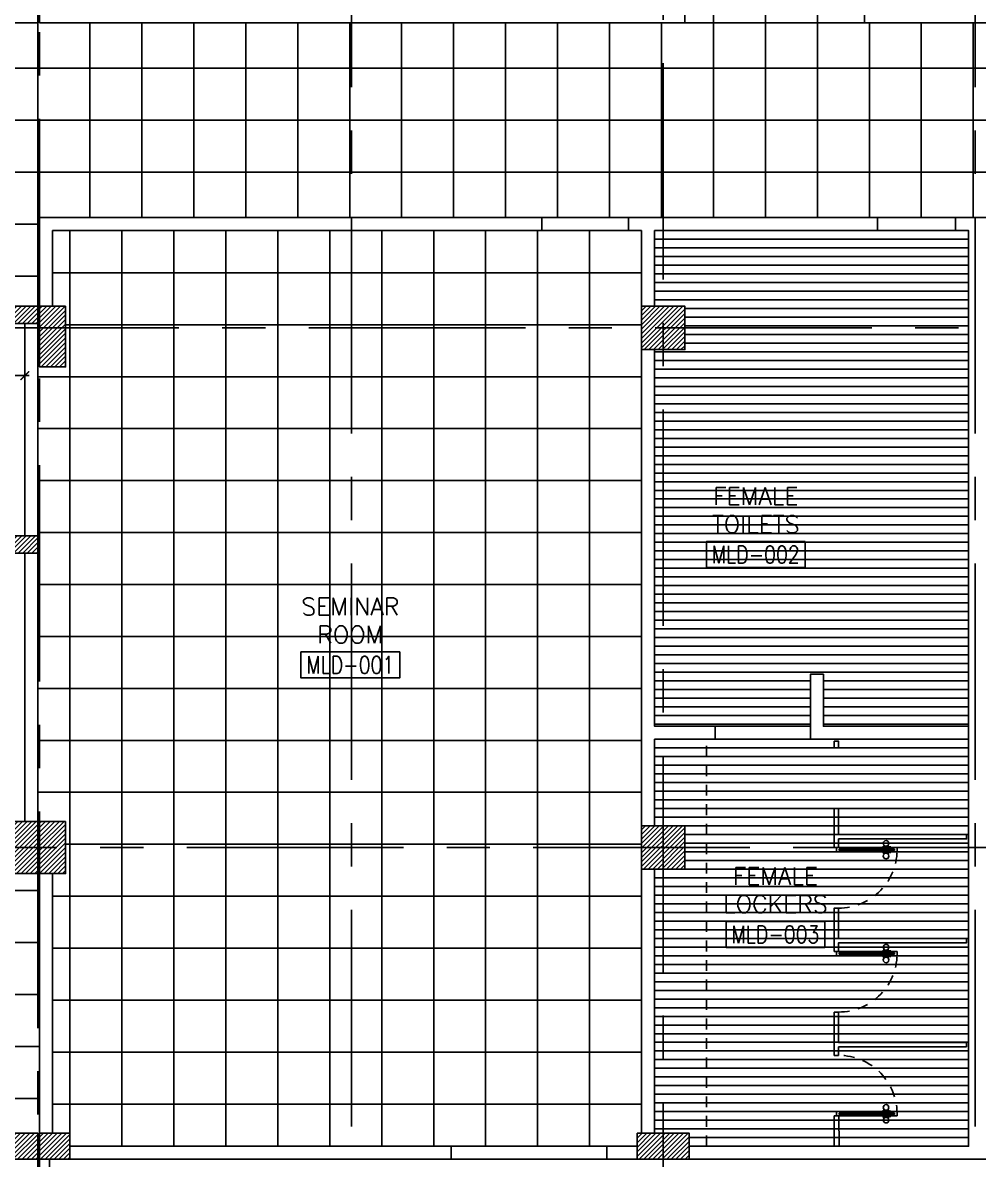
# Model space of a CAD drawing. Extents: x 417820 to 418166, y 43448 to 43632.
# Drawn here: x 417873.3 to 417884.33, y 43494.49 to 43507.62 of the extents above; entities that cross this region are included whole.
import ezdxf
from ezdxf.enums import TextEntityAlignment as Align

# ---------------------------------------------------------------- set-up
doc = ezdxf.new("R2010")
doc.units = 0
doc.header["$MEASUREMENT"] = 0
doc.header["$PDMODE"] = 3
doc.header["$PDSIZE"] = 0.1
for name, pattern in [('CENTERX2', [4, 2.5, -0.5, 0.5, -0.5]), ('HIDDEN', [0.375, 0.25, -0.125]), ('HIDDEN2', [0.1875, 0.125, -0.0625])]:
    doc.linetypes.add(name, pattern=pattern)
doc.layers.get('0').update_dxf_attribs({"linetype": 'CONTINUOUS'})
doc.layers.get('DEFPOINTS').update_dxf_attribs({"linetype": 'CONTINUOUS'})
for name, color, linetype in [('AXES', 11, 'CENTERX2'), ('CEILING', 4, 'CONTINUOUS'), ('COL', 2, 'CONTINUOUS'), ('DIM', 4, 'CONTINUOUS'), ('DOOR', 11, 'CONTINUOUS'), ('EJ', 8, 'CONTINUOUS'), ('FHC', 2, 'CONTINUOUS'), ('FIX', 3, 'CONTINUOUS'), ('HAT', 8, 'CONTINUOUS'), ('PART', 9, 'CONTINUOUS'), ('RM-BOX', 11, 'CONTINUOUS'), ('RM-NAME', 11, 'CONTINUOUS'), ('RM-NO', 11, 'CONTINUOUS'), ('WALL', 2, 'CONTINUOUS')]:
    doc.layers.add(name, color=color, linetype=linetype)
doc.styles.add('ROMANS', font='ROMANS.shx', dxfattribs={"width": 0.6})
doc.dimstyles.new('STANDARD in', dxfattribs={"dimtxt": 0.2, "dimasz": 0.1, "dimexe": 0.07, "dimexo": 0.05, "dimgap": 0.1, "dimtad": 1, "dimdec": 0, "dimlfac": 1000, "dimzin": 0, "dimdsep": 46, "dimtxsty": 'ROMANS', "dimblk": 'ARCHTICK', "dimcen": 0.05, "dimdle": 0.05, "dimclrd": 4, "dimclre": 4, "dimclrt": 2, "dimadec": 0, "dimazin": 0, "dimtfac": 1, "dimtdec": 0, "dimtmove": 2, "dimatfit": 3, "dimldrblk": 'ARCHTICK', "dimfxl": 0, "dimtolj": 1, "dimtzin": 0, "dimarcsym": 0})

# ---------------------------------------------------------------- blocks, each defined once
blk = doc.blocks.new('*X57')
at = {"color": 0}
for p, q in [((61359, 45555), (61555, 45751)), ((61359, 45608), (61502, 45751)), ((61359, 45661), (61449, 45751)), ((61359, 45714), (61396, 45751)), ((61408, 45551), (61608, 45751)), ((61461, 45551), (61661, 45751)), ((61514, 45551), (61714, 45751)), ((61567, 45551), (61767, 45751)), ((61620, 45551), (61820, 45751)), ((61673, 45551), (61873, 45751)), ((61726, 45551), (61926, 45751)), ((61779, 45551), (61979, 45751)), ((61832, 45551), (62032, 45751)), ((61885, 45551), (62085, 45751)), ((61938, 45551), (62138, 45751)), ((61991, 45551), (62191, 45751)), ((62044, 45551), (62244, 45751)), ((62097, 45551), (62297, 45751)), ((62150, 45551), (62350, 45751)), ((62203, 45551), (62403, 45751)), ((62256, 45551), (62456, 45751)), ((62309, 45551), (62509, 45751)), ((62362, 45551), (62562, 45751)), ((62415, 45551), (62615, 45751)), ((62469, 45551), (62669, 45751)), ((62522, 45551), (62722, 45751)), ((62575, 45551), (62775, 45751)), ((62628, 45551), (62828, 45751)), ((62681, 45551), (62881, 45751)), ((62734, 45551), (62934, 45751)), ((62787, 45551), (62987, 45751)), ((62840, 45551), (63040, 45751)), ((62893, 45551), (63093, 45751)), ((62946, 45551), (63146, 45751)), ((62999, 45551), (63199, 45751)), ((63052, 45551), (63252, 45751)), ((63105, 45551), (63305, 45751)), ((63158, 45551), (63358, 45751)), ((63211, 45551), (63411, 45751)), ((63264, 45551), (63464, 45751)), ((63317, 45551), (63517, 45751)), ((63370, 45551), (63570, 45751)), ((63423, 45551), (63623, 45751)), ((63476, 45551), (63676, 45751)), ((63529, 45551), (63729, 45751)), ((63582, 45551), (63782, 45751)), ((63635, 45551), (63835, 45751)), ((63688, 45551), (63888, 45751)), ((63741, 45551), (63941, 45751)), ((63794, 45551), (63994, 45751)), ((63847, 45551), (64047, 45751)), ((63900, 45551), (64100, 45751)), ((63953, 45551), (64153, 45751)), ((64006, 45551), (64206, 45751)), ((64060, 45551), (64260, 45751)), ((64113, 45551), (64313, 45751)), ((64166, 45551), (64366, 45751)), ((64219, 45551), (64419, 45751)), ((64272, 45551), (64472, 45751)), ((64325, 45551), (64525, 45751)), ((64378, 45551), (64578, 45751)), ((64431, 45551), (64631, 45751)), ((64484, 45551), (64684, 45751)), ((64537, 45551), (64737, 45751)), ((64590, 45551), (64790, 45751)), ((64643, 45551), (64843, 45751)), ((64696, 45551), (64896, 45751)), ((64749, 45551), (64949, 45751)), ((64802, 45551), (65002, 45751)), ((64855, 45551), (65055, 45751)), ((64908, 45551), (65108, 45751)), ((64961, 45551), (65161, 45751)), ((65014, 45551), (65214, 45751)), ((65067, 45551), (65267, 45751)), ((65120, 45551), (65320, 45751)), ((65173, 45551), (65373, 45751)), ((65226, 45551), (65426, 45751)), ((65279, 45551), (65479, 45751)), ((65332, 45551), (65532, 45751)), ((65385, 45551), (65585, 45751)), ((65438, 45551), (65638, 45751)), ((65491, 45551), (65691, 45751)), ((65544, 45551), (65744, 45751)), ((65597, 45551), (65797, 45751)), ((65651, 45551), (65851, 45751)), ((65704, 45551), (65904, 45751)), ((65757, 45551), (65957, 45751)), ((65810, 45551), (66010, 45751)), ((65863, 45551), (66063, 45751)), ((65916, 45551), (66116, 45751)), ((65969, 45551), (66169, 45751)), ((66022, 45551), (66222, 45751)), ((66075, 45551), (66275, 45751)), ((66128, 45551), (66328, 45751)), ((66181, 45551), (66381, 45751)), ((66234, 45551), (66409, 45726)), ((66287, 45551), (66409, 45673)), ((66340, 45551), (66409, 45620)), ((66393, 45551), (66409, 45567))]:
    blk.add_line(p, q, dxfattribs=at)
blk = doc.blocks.new('*X56')
at = {"color": 0}
for p, q in [((61359, 48207), (61553, 48401)), ((61359, 48260), (61500, 48401)), ((61359, 48313), (61447, 48401)), ((61359, 48366), (61394, 48401)), ((61406, 48201), (61606, 48401)), ((61459, 48201), (61659, 48401)), ((61512, 48201), (61712, 48401)), ((61565, 48201), (61765, 48401)), ((61618, 48201), (61818, 48401)), ((61671, 48201), (61871, 48401)), ((61724, 48201), (61924, 48401)), ((61777, 48201), (61977, 48401)), ((61830, 48201), (62030, 48401)), ((61884, 48201), (62084, 48401)), ((61937, 48201), (62137, 48401)), ((61990, 48201), (62190, 48401)), ((62043, 48201), (62243, 48401)), ((62096, 48201), (62296, 48401)), ((62149, 48201), (62349, 48401)), ((62202, 48201), (62402, 48401)), ((62255, 48201), (62455, 48401)), ((62308, 48201), (62508, 48401)), ((62361, 48201), (62561, 48401)), ((62414, 48201), (62614, 48401)), ((62467, 48201), (62667, 48401)), ((62520, 48201), (62720, 48401)), ((62573, 48201), (62773, 48401)), ((62626, 48201), (62826, 48401)), ((62679, 48201), (62879, 48401)), ((62732, 48201), (62932, 48401)), ((62785, 48201), (62985, 48401)), ((62838, 48201), (63038, 48401)), ((62891, 48201), (63091, 48401)), ((62944, 48201), (63144, 48401)), ((62997, 48201), (63197, 48401)), ((63050, 48201), (63250, 48401)), ((63103, 48201), (63303, 48401)), ((63156, 48201), (63356, 48401)), ((63209, 48201), (63409, 48401)), ((63262, 48201), (63462, 48401)), ((63315, 48201), (63515, 48401)), ((63368, 48201), (63568, 48401)), ((63421, 48201), (63621, 48401)), ((63475, 48201), (63675, 48401)), ((63528, 48201), (63728, 48401)), ((63581, 48201), (63781, 48401)), ((63634, 48201), (63834, 48401)), ((63687, 48201), (63887, 48401)), ((63740, 48201), (63940, 48401)), ((63793, 48201), (63993, 48401)), ((63846, 48201), (64046, 48401)), ((63899, 48201), (64099, 48401)), ((63952, 48201), (64152, 48401)), ((64005, 48201), (64205, 48401)), ((64058, 48201), (64258, 48401)), ((64111, 48201), (64311, 48401)), ((64164, 48201), (64364, 48401)), ((64217, 48201), (64417, 48401)), ((64270, 48201), (64470, 48401)), ((64323, 48201), (64523, 48401)), ((64376, 48201), (64576, 48401)), ((64429, 48201), (64629, 48401)), ((64482, 48201), (64682, 48401)), ((64535, 48201), (64735, 48401)), ((64588, 48201), (64788, 48401)), ((64641, 48201), (64841, 48401)), ((64694, 48201), (64894, 48401)), ((64747, 48201), (64947, 48401)), ((64800, 48201), (65000, 48401)), ((64853, 48201), (65053, 48401)), ((64906, 48201), (65106, 48401)), ((64959, 48201), (65159, 48401)), ((65012, 48201), (65212, 48401)), ((65065, 48201), (65265, 48401)), ((65119, 48201), (65319, 48401)), ((65172, 48201), (65372, 48401)), ((65225, 48201), (65425, 48401)), ((65278, 48201), (65478, 48401)), ((65331, 48201), (65531, 48401)), ((65384, 48201), (65584, 48401)), ((65437, 48201), (65637, 48401)), ((65490, 48201), (65690, 48401)), ((65543, 48201), (65743, 48401)), ((65596, 48201), (65796, 48401)), ((65649, 48201), (65849, 48401)), ((65702, 48201), (65902, 48401)), ((65755, 48201), (65955, 48401)), ((65808, 48201), (66008, 48401)), ((65861, 48201), (66061, 48401)), ((65914, 48201), (66114, 48401)), ((65967, 48201), (66167, 48401)), ((66020, 48201), (66220, 48401)), ((66073, 48201), (66273, 48401)), ((66126, 48201), (66326, 48401)), ((66179, 48201), (66379, 48401)), ((66232, 48201), (66409, 48378)), ((66285, 48201), (66409, 48325)), ((66338, 48201), (66409, 48272)), ((66391, 48201), (66409, 48219))]:
    blk.add_line(p, q, dxfattribs=at)
blk = doc.blocks.new('RM1')
at = {"layer": 'RM-BOX'}
blk.add_lwpolyline([(570, -200), (-570, -200), (-570, -500), (570, -500)], close=True, dxfattribs=at)
at = {"layer": 'RM-NAME', "style": 'ROMANS'}
for tag, p in [('ROOMNAME1', (0, 324)), ('ROOMNAME2', (0, 0))]:
    blk.add_attdef(tag, text='', height=200, dxfattribs=at).set_placement(p, align=Align.MIDDLE)
at = {"layer": 'RM-NO', "style": 'ROMANS', "width": 0.8}
blk.add_attdef('ROOMNO', text='', height=200, dxfattribs=at).set_placement((0, -350), align=Align.MIDDLE)
blk = doc.blocks.new('*X55')
at = {"color": 0}
for p, q in [((73379, 41931), (73850, 42401)), ((73379, 41984), (73797, 42401)), ((73379, 42037), (73744, 42401)), ((73379, 42090), (73690, 42401)), ((73379, 42143), (73637, 42401)), ((73379, 42196), (73584, 42401)), ((73379, 42249), (73531, 42401)), ((73379, 42302), (73478, 42401)), ((73379, 42355), (73425, 42401)), ((73403, 41901), (73879, 42378)), ((73456, 41901), (73879, 42325)), ((73509, 41901), (73879, 42272)), ((73562, 41901), (73879, 42219)), ((73615, 41901), (73879, 42165)), ((73668, 41901), (73879, 42112)), ((73721, 41901), (73879, 42059)), ((73774, 41901), (73879, 42006)), ((73827, 41901), (73879, 41953))]:
    blk.add_line(p, q, dxfattribs=at)
blk = doc.blocks.new('*X53')
at = {"color": 0}
for p, q in [((73379, 47923), (73857, 48401)), ((73379, 47976), (73804, 48401)), ((73379, 48029), (73751, 48401)), ((73379, 48082), (73698, 48401)), ((73379, 48136), (73645, 48401)), ((73379, 48189), (73592, 48401)), ((73379, 48242), (73539, 48401)), ((73379, 48295), (73486, 48401)), ((73379, 48348), (73433, 48401)), ((73410, 47901), (73879, 48370)), ((73463, 47901), (73879, 48317)), ((73516, 47901), (73879, 48264)), ((73569, 47901), (73879, 48211)), ((73622, 47901), (73879, 48158)), ((73675, 47901), (73879, 48105)), ((73728, 47901), (73879, 48052)), ((73781, 47901), (73879, 47999)), ((73834, 47901), (73879, 47946))]:
    blk.add_line(p, q, dxfattribs=at)
blk = doc.blocks.new('C5')
at = {"layer": 'HAT'}
h = blk.add_hatch(dxfattribs=at)
h.set_pattern_fill('ANSI31', color=256, scale=300, style=0)
h.set_pattern_definition([(45, (-38851, -358245.23), (26.5165043, -26.5165043), [])])
h.paths.add_polyline_path([(-320, 300), (-20, 300), (-20, 0), (-320, 0)])
h.paths.add_polyline_path([(-320, 600), (-20, 600), (-20, 300), (-320, 300)])
h = blk.add_hatch(dxfattribs=at)
h.set_pattern_fill('ANSI31', color=256, scale=300, style=0)
h.set_pattern_definition([(45, (-38531, -358245.23), (26.5165043, -26.5165043), [])])
h.paths.add_polyline_path([(0, 300), (300, 300), (300, 0), (0, 0)])
h.paths.add_polyline_path([(0, 600), (300, 600), (300, 300), (0, 300)])
at = {"layer": 'COL'}
for points in [[(-20, 600), (-20, 0), (-320, 0), (-320, 600)], [(300, 600), (300, 0), (0, 0), (0, 600)]]:
    blk.add_lwpolyline(points, close=True, dxfattribs=at)
blk = doc.blocks.new('_ARCHTICK')
at = {"color": 0, "linetype": 'ByBlock', "const_width": 0.15}
blk.add_lwpolyline([(-0.5, -0.5), (0.5, 0.5)], dxfattribs=at)
blk = doc.blocks.new('*D167')
at = {"layer": 'DEFPOINTS', "color": 0}
for p in [(417872.102, 43503.848), (417873.327, 43503.848), (417873.327, 43503.544)]:
    blk.add_point(p, dxfattribs=at)
at = {"layer": 'DIM', "color": 4, "lineweight": -2}
for p, q in [((417872.102, 43503.798), (417872.102, 43503.474)), ((417873.327, 43503.798), (417873.327, 43503.474)), ((417872.052, 43503.544), (417873.377, 43503.544))]:
    blk.add_line(p, q, dxfattribs=at)
at = {"layer": 'DIM', "color": 4, "lineweight": -2, "xscale": 0.1, "yscale": 0.1, "zscale": 0.1, "rotation": 180}
blk.add_blockref('_ARCHTICK', (417872.102, 43503.544), dxfattribs=at)
at = {"layer": 'DIM', "color": 4, "lineweight": -2, "xscale": 0.1, "yscale": 0.1, "zscale": 0.1}
blk.add_blockref('_ARCHTICK', (417873.327, 43503.544), dxfattribs=at)
at = {"layer": 'DIM', "color": 2, "insert": (417872.714, 43503.744), "char_height": 0.2, "attachment_point": 5, "style": 'ROMANS'}
blk.add_mtext('\\A1;1225', dxfattribs=at)

msp = doc.modelspace()

# ---------------------------------------------------------------- hatches: boundary and pattern name
at = {"layer": 'FHC', "linetype": 'ByBlock', "ltscale": 0.3}
h = msp.add_hatch(dxfattribs=at)
h.set_pattern_fill('ANSI32', color=11, scale=175, angle=90, style=0)
h.set_pattern_definition([(135, (417904.34262, 43275.56314), (-0.046403882, -0.046403882), []), (135, (417904.34262, 43275.59408), (-0.046403882, -0.046403882), [])])
h.paths.add_polyline_path([(417873.2916, 43508.6793), (417873.1016, 43508.6793), (417873.1016, 43507.7593), (417873.2916, 43507.7593)])
h.paths.add_polyline_path([(417873.7127, 43507.5467), (417873.2919, 43507.5467), (417873.2919, 43507.8092), (417873.7127, 43507.8092)], flags=9)
at = {"layer": 'HAT'}
h = msp.add_hatch(dxfattribs=at)
h.set_pattern_fill('ANSI31', color=256, scale=0.3, style=0)
h.set_pattern_definition([(45, (417480.111385, 43455.963322), (-0.0265165043, 0.0265165043), [])])
h.paths.add_polyline_path([(417873.7966, 43504.3443), (417873.4966, 43504.3443), (417873.4966, 43504.0943), (417873.7966, 43504.0943)])
h.paths.add_polyline_path([(417873.7966, 43504.0943), (417873.4966, 43504.0943), (417873.4966, 43503.6443), (417873.7966, 43503.6443)])
h = msp.add_hatch(dxfattribs=at)
h.set_pattern_fill('ANSI31', color=256, scale=0.3, style=0)
h.set_pattern_definition([(45, (417489.731385, 43455.963322), (-0.0265165043, 0.0265165043), [])])
h.paths.add_polyline_path([(417873.1266, 43494.4943), (417873.4766, 43494.4943), (417873.4766, 43494.7943), (417873.1266, 43494.7943)])
h = msp.add_hatch(dxfattribs=at)
h.set_pattern_fill('ANSI31', color=256, scale=0.3, style=0)
h.set_pattern_definition([(45, (417490.101385, 43455.963322), (-0.0265165043, 0.0265165043), [])])
h.paths.add_polyline_path([(417873.4966, 43494.4943), (417873.8466, 43494.4943), (417873.8466, 43494.7943), (417873.4966, 43494.7943)])
h = msp.add_hatch(dxfattribs=at)
h.set_pattern_fill('ANSI31', color=256, scale=0.3, style=0)
h.set_pattern_definition([(45, (417522.151385, 43455.963322), (-0.0265165043, 0.0265165043), [])])
h.paths.add_polyline_path([(417880.6966, 43494.4943), (417880.6966, 43494.7943), (417880.3966, 43494.7943), (417880.3966, 43494.4943)])
h.paths.add_polyline_path([(417880.9966, 43494.4943), (417880.9966, 43494.7943), (417880.6966, 43494.7943), (417880.6966, 43494.4943)])

# ---------------------------------------------------------------- linework, layer by layer
at = {"layer": 'AXES'}
for p, q in [((417880.6966, 43448.6529), (417880.6966, 43538.4875)), ((417873.4766, 43460.01), (417873.4766, 43538.1375)), ((417873.4966, 43460.01), (417873.4966, 43538.1375)), ((417877.0966, 43466.8743), (417877.0966, 43525.6943)), ((417884.2966, 43466.8743), (417884.2966, 43525.4443)), ((417820.6052, 43504.0943), (417889.6966, 43504.0943)), ((417889.6966, 43498.0943), (417820.6052, 43498.0943)), ((417820.9552, 43494.4943), (417889.6966, 43494.4943))]:
    msp.add_line(p, q, dxfattribs=at)
at = {"layer": 'CEILING'}
for p, q in [((417873.4766, 43508.8193), (417873.4766, 43504.3443)), ((417881.2766, 43508.8193), (417881.2766, 43505.3693)), ((417881.8766, 43508.8193), (417881.8766, 43505.3693)), ((417882.4766, 43508.8193), (417882.4766, 43505.3693)), ((417874.0766, 43507.6193), (417874.0766, 43505.3693)), ((417874.6766, 43507.6193), (417874.6766, 43505.3693)), ((417875.2766, 43507.6193), (417875.2766, 43505.3693)), ((417875.8766, 43507.6193), (417875.8766, 43505.3693)), ((417876.4766, 43507.6193), (417876.4766, 43505.3693)), ((417877.0766, 43507.6193), (417877.0766, 43505.3693)), ((417877.6766, 43507.6193), (417877.6766, 43505.3693)), ((417878.2766, 43507.6193), (417878.2766, 43505.3693)), ((417878.8766, 43507.6193), (417878.8766, 43505.3693)), ((417879.4766, 43507.6193), (417879.4766, 43505.3693)), ((417880.0766, 43507.6193), (417880.0766, 43505.3693)), ((417880.6766, 43507.6193), (417880.6766, 43505.3693)), ((417880.9466, 43507.6193), (417883.0216, 43507.6193)), ((417882.4766, 43507.6193), (417882.4766, 43505.3693)), ((417883.0766, 43507.6193), (417883.0766, 43505.3693)), ((417883.6766, 43507.6193), (417883.6766, 43505.3693)), ((417884.2766, 43507.6193), (417884.2766, 43505.3693)), ((417853.1316, 43507.0943), (417886.6216, 43507.0943)), ((417853.1316, 43506.4943), (417886.6216, 43506.4943)), ((417853.1316, 43505.8943), (417886.6216, 43505.8943)), ((417863.8566, 43505.2943), (417873.4966, 43505.2943)), ((417873.8466, 43505.2193), (417873.8466, 43494.6443)), ((417874.4466, 43505.2193), (417874.4466, 43494.6443)), ((417875.0466, 43505.2193), (417875.0466, 43494.6443)), ((417875.0466, 43505.2193), (417875.0466, 43494.6443)), ((417875.6466, 43505.2193), (417875.6466, 43494.6443)), ((417876.2466, 43505.2193), (417876.2466, 43494.6443)), ((417876.8466, 43505.2193), (417876.8466, 43494.6443)), ((417877.4466, 43505.2193), (417877.4466, 43494.6443)), ((417878.0466, 43505.2193), (417878.0466, 43494.6443)), ((417878.6466, 43505.2193), (417878.6466, 43494.6443)), ((417879.2466, 43505.2193), (417879.2466, 43494.6443)), ((417879.8466, 43505.2193), (417879.8466, 43494.6443)), ((417884.2216, 43505.2193), (417880.5966, 43505.2193)), ((417884.2216, 43505.1193), (417880.5966, 43505.1193)), ((417884.2216, 43505.0193), (417880.5966, 43505.0193)), ((417884.2216, 43504.9193), (417880.5966, 43504.9193)), ((417884.2216, 43504.8193), (417880.5966, 43504.8193)), ((417863.8566, 43504.6943), (417873.4966, 43504.6943)), ((417880.4466, 43504.7318), (417873.6466, 43504.7318)), ((417884.2216, 43504.7193), (417880.5966, 43504.7193)), ((417884.2216, 43504.6193), (417880.5966, 43504.6193)), ((417884.2216, 43504.5193), (417880.5966, 43504.5193)), ((417884.2216, 43504.4193), (417880.5966, 43504.4193)), ((417884.2216, 43504.3193), (417880.9466, 43504.3193)), ((417884.2216, 43504.2193), (417880.9466, 43504.2193)), ((417880.4466, 43504.1318), (417873.7966, 43504.1318)), ((417884.2216, 43504.1193), (417880.9466, 43504.1193)), ((417884.2216, 43504.0193), (417880.9466, 43504.0193)), ((417884.2216, 43503.9193), (417880.9466, 43503.9193)), ((417884.2216, 43503.8193), (417880.5966, 43503.8193)), ((417884.2216, 43503.7193), (417880.5966, 43503.7193)), ((417884.2216, 43503.6193), (417880.5966, 43503.6193)), ((417880.4466, 43503.5318), (417873.4766, 43503.5318)), ((417884.2216, 43503.5193), (417880.5966, 43503.5193)), ((417884.2216, 43503.4193), (417880.5966, 43503.4193)), ((417884.2216, 43503.3193), (417880.5966, 43503.3193)), ((417884.2216, 43503.2193), (417880.5966, 43503.2193)), ((417884.2216, 43503.1193), (417880.5966, 43503.1193)), ((417884.2216, 43503.0193), (417880.5966, 43503.0193)), ((417880.4466, 43502.9318), (417873.4766, 43502.9318)), ((417884.2216, 43502.9193), (417880.5966, 43502.9193)), ((417884.2216, 43502.8193), (417880.5966, 43502.8193)), ((417884.2216, 43502.7193), (417880.5966, 43502.7193)), ((417884.2216, 43502.6193), (417880.5966, 43502.6193)), ((417884.2216, 43502.5193), (417880.5966, 43502.5193)), ((417880.4466, 43502.3318), (417873.4766, 43502.3318)), ((417884.2216, 43502.4193), (417880.5966, 43502.4193)), ((417884.2216, 43502.3193), (417880.5966, 43502.3193)), ((417884.2216, 43502.2193), (417880.5966, 43502.2193)), ((417884.2216, 43502.1193), (417880.5966, 43502.1193)), ((417884.2216, 43502.0193), (417880.5966, 43502.0193)), ((417884.2216, 43501.9193), (417880.5966, 43501.9193)), ((417884.2216, 43501.8193), (417880.5966, 43501.8193)), ((417880.4466, 43501.7318), (417873.4766, 43501.7318)), ((417884.2216, 43501.7193), (417880.5966, 43501.7193)), ((417884.2216, 43501.6193), (417880.5966, 43501.6193)), ((417884.2216, 43501.5193), (417880.5966, 43501.5193)), ((417884.2216, 43501.4193), (417880.5966, 43501.4193)), ((417884.2216, 43501.3193), (417880.5966, 43501.3193)), ((417880.4466, 43501.1318), (417873.4766, 43501.1318)), ((417884.2216, 43501.2193), (417880.5966, 43501.2193)), ((417884.2216, 43501.1193), (417880.5966, 43501.1193)), ((417884.2216, 43501.0193), (417880.5966, 43501.0193)), ((417884.2216, 43500.9193), (417880.5966, 43500.9193)), ((417884.2216, 43500.8193), (417880.5966, 43500.8193)), ((417884.2216, 43500.7193), (417880.5966, 43500.7193)), ((417884.2216, 43500.6193), (417880.5966, 43500.6193)), ((417880.4466, 43500.5318), (417873.4766, 43500.5318)), ((417884.2216, 43500.5193), (417880.5966, 43500.5193)), ((417884.2216, 43500.4193), (417880.5966, 43500.4193)), ((417884.2216, 43500.3193), (417880.5966, 43500.3193)), ((417884.2216, 43500.2193), (417880.5966, 43500.2193)), ((417884.2216, 43500.1193), (417880.5966, 43500.1193)), ((417882.3966, 43500.0193), (417880.5966, 43500.0193)), ((417884.2216, 43500.0193), (417882.5466, 43500.0193)), ((417880.4466, 43499.9318), (417873.4766, 43499.9318)), ((417882.3966, 43499.9193), (417880.5966, 43499.9193)), ((417882.3966, 43499.8193), (417880.5966, 43499.8193)), ((417884.2216, 43499.9193), (417882.5466, 43499.9193)), ((417884.2216, 43499.8193), (417882.5466, 43499.8193)), ((417882.3966, 43499.7193), (417880.5966, 43499.7193)), ((417884.2216, 43499.7193), (417882.5466, 43499.7193)), ((417882.3966, 43499.6193), (417880.5966, 43499.6193)), ((417884.2216, 43499.6193), (417882.5466, 43499.6193)), ((417882.3966, 43499.5193), (417880.5966, 43499.5193)), ((417881.2966, 43499.4948), (417882.3966, 43499.4948)), ((417884.2216, 43499.5193), (417882.5466, 43499.5193)), ((417880.4466, 43499.3318), (417873.4766, 43499.3318)), ((417884.2216, 43499.3448), (417880.5966, 43499.3448)), ((417884.2216, 43499.2448), (417880.5966, 43499.2448)), ((417884.2216, 43499.1448), (417880.5966, 43499.1448)), ((417884.2216, 43499.0448), (417880.5966, 43499.0448)), ((417884.2216, 43498.9448), (417880.5966, 43498.9448)), ((417884.2216, 43498.8448), (417880.5966, 43498.8448)), ((417880.4466, 43498.7318), (417873.4766, 43498.7318)), ((417884.2216, 43498.7448), (417880.5966, 43498.7448)), ((417884.2216, 43498.6448), (417880.5966, 43498.6448)), ((417884.2216, 43498.5448), (417880.5966, 43498.5448)), ((417884.2216, 43498.4448), (417880.5966, 43498.4448)), ((417884.2216, 43498.3448), (417880.5966, 43498.3448)), ((417884.2216, 43498.2448), (417880.9466, 43498.2448)), ((417880.4466, 43498.1318), (417873.7966, 43498.1318)), ((417884.2216, 43498.1448), (417880.9466, 43498.1448)), ((417884.2216, 43498.0448), (417880.9466, 43498.0448)), ((417884.2216, 43497.8448), (417880.5966, 43497.8448)), ((417884.2216, 43497.9448), (417880.9466, 43497.9448)), ((417884.2216, 43497.7448), (417880.5966, 43497.7448)), ((417873.4966, 43497.5968), (417868.9266, 43497.5968)), ((417884.2216, 43497.6448), (417880.5966, 43497.6448)), ((417880.4466, 43497.5318), (417873.6466, 43497.5318)), ((417884.2216, 43497.5448), (417880.5966, 43497.5448)), ((417884.2216, 43497.4448), (417880.5966, 43497.4448)), ((417884.2216, 43497.3448), (417880.5966, 43497.3448)), ((417884.2216, 43497.2448), (417880.5966, 43497.2448)), ((417884.2216, 43497.1448), (417880.5966, 43497.1448)), ((417873.4966, 43496.9968), (417868.9266, 43496.9968)), ((417880.4466, 43496.9318), (417873.6466, 43496.9318)), ((417884.2216, 43497.0448), (417880.5966, 43497.0448)), ((417884.2216, 43496.9448), (417880.5966, 43496.9448)), ((417884.2216, 43496.8448), (417880.5966, 43496.8448)), ((417884.2216, 43496.7448), (417880.5966, 43496.7448)), ((417884.2216, 43496.6448), (417880.5966, 43496.6448)), ((417884.2216, 43496.5448), (417880.5966, 43496.5448)), ((417873.4966, 43496.3968), (417868.9266, 43496.3968)), ((417884.2216, 43496.4448), (417880.5966, 43496.4448)), ((417880.4466, 43496.3318), (417873.6466, 43496.3318)), ((417884.2216, 43496.3448), (417880.5966, 43496.3448)), ((417884.2216, 43496.2448), (417880.5966, 43496.2448)), ((417884.2216, 43496.1448), (417880.5966, 43496.1448)), ((417884.2216, 43496.0448), (417880.5966, 43496.0448)), ((417884.2216, 43495.9448), (417880.5966, 43495.9448)), ((417873.4966, 43495.7968), (417868.9266, 43495.7968)), ((417884.2216, 43495.8448), (417880.5966, 43495.8448)), ((417884.2216, 43495.7448), (417880.5966, 43495.7448)), ((417880.4466, 43495.7318), (417873.6466, 43495.7318)), ((417884.2216, 43495.6448), (417880.5966, 43495.6448)), ((417884.2216, 43495.5448), (417880.5966, 43495.5448)), ((417884.2216, 43495.4448), (417880.5966, 43495.4448)), ((417884.2216, 43495.3448), (417880.5966, 43495.3448)), ((417884.2216, 43495.2448), (417880.5966, 43495.2448)), ((417873.4966, 43495.1968), (417868.9266, 43495.1968)), ((417880.4466, 43495.1318), (417873.6466, 43495.1318)), ((417884.2216, 43495.1448), (417880.5966, 43495.1448)), ((417884.2216, 43495.0448), (417880.5966, 43495.0448)), ((417884.2216, 43494.9448), (417880.5966, 43494.9448)), ((417884.2216, 43494.8448), (417880.5966, 43494.8448)), ((417884.2216, 43494.7448), (417880.9966, 43494.7448)), ((417884.2216, 43494.6448), (417880.9966, 43494.6448)), ((417873.6116, 43494.4943), (417873.6116, 43491.5968))]:
    msp.add_line(p, q, dxfattribs=at)
msp.add_lwpolyline([(417880.5966, 43505.2193), (417884.2216, 43505.2193), (417884.2215, 43499.4948), (417882.5466, 43499.4948), (417882.5466, 43500.0948), (417882.3966, 43500.0948), (417882.3966, 43499.4948), (417880.5966, 43499.4948), (417880.5966, 43503.8443), (417880.9466, 43503.8443), (417880.9466, 43504.3443), (417880.5966, 43504.3443)], close=True, dxfattribs=at)
msp.add_lwpolyline([(417880.5966, 43498.3448), (417880.5966, 43499.3448), (417884.2216, 43499.3448), (417884.2216, 43494.6443), (417880.9966, 43494.6443), (417880.9966, 43494.7943), (417880.5966, 43494.7943), (417880.5966, 43497.8448)], dxfattribs=at)
at = {"layer": 'COL'}
for points in [[(417873.4766, 43504.3443), (417873.4766, 43504.1443), (417868.4266, 43504.1443), (417868.4266, 43504.3443)], [(417873.7966, 43504.3443), (417873.7966, 43503.6443), (417873.4966, 43503.6443), (417873.4966, 43504.3443)], [(417880.4466, 43504.3443), (417880.4466, 43503.8443), (417880.9466, 43503.8443), (417880.9466, 43504.3443)], [(417873.4766, 43501.6943), (417873.4766, 43501.4943), (417868.4266, 43501.4943), (417868.4266, 43501.6943)], [(417880.4466, 43498.3443), (417880.4466, 43497.8443), (417880.9466, 43497.8443), (417880.9466, 43498.3443)], [(417873.1266, 43494.7943), (417873.1266, 43494.4943), (417873.4766, 43494.4943), (417873.4766, 43494.7943)], [(417873.4966, 43494.7943), (417873.4966, 43494.4943), (417873.8466, 43494.4943), (417873.8466, 43494.7943)], [(417880.9966, 43494.7943), (417880.3966, 43494.7943), (417880.3966, 43494.4943), (417880.9966, 43494.4943)]]:
    msp.add_lwpolyline(points, close=True, dxfattribs=at)
at = {"layer": 'DOOR', "linetype": 'ByBlock'}
for p, q in [((417883.2369, 43498.1015), (417883.2369, 43498.1105)), ((417883.3017, 43498.1105), (417883.2369, 43498.1105)), ((417883.3017, 43498.1015), (417883.2369, 43498.1015)), ((417883.3017, 43498.1015), (417883.3017, 43498.1105)), ((417883.3143, 43498.0943), (417883.3143, 43498.1015)), ((417883.3243, 43498.1015), (417883.3143, 43498.1015)), ((417883.3243, 43498.0943), (417883.3243, 43498.1015)), ((417882.7466, 43498.0943), (417882.6966, 43498.0943)), ((417882.6966, 43498.0443), (417882.6966, 43498.0943)), ((417882.6966, 43498.0443), (417882.7466, 43498.0443)), ((417882.7266, 43498.0773), (417882.7466, 43498.0773)), ((417882.7266, 43498.0613), (417882.7266, 43498.0773)), ((417882.7466, 43498.0613), (417882.7266, 43498.0613)), ((417882.7466, 43498.0943), (417883.3466, 43498.0943)), ((417882.7466, 43498.0773), (417882.7466, 43498.0943)), ((417882.7466, 43498.0773), (417883.3466, 43498.0773)), ((417882.7466, 43498.0613), (417883.3466, 43498.0613)), ((417882.7466, 43498.0443), (417882.7466, 43498.0613)), ((417883.3466, 43498.0443), (417882.7466, 43498.0443)), ((417883.2369, 43498.0371), (417883.2369, 43498.0281)), ((417883.3017, 43498.0371), (417883.2369, 43498.0371)), ((417883.3017, 43498.0281), (417883.2369, 43498.0281)), ((417883.3017, 43498.0371), (417883.3017, 43498.0281)), ((417883.3143, 43498.0443), (417883.3143, 43498.0371)), ((417883.3243, 43498.0371), (417883.3143, 43498.0371)), ((417883.3243, 43498.0443), (417883.3243, 43498.0371)), ((417883.3466, 43498.0943), (417883.3466, 43498.0773)), ((417883.3466, 43498.0943), (417883.3966, 43498.0943)), ((417883.3466, 43498.0773), (417883.3666, 43498.0773)), ((417883.3466, 43498.0613), (417883.3466, 43498.0443)), ((417883.3466, 43498.0613), (417883.3666, 43498.0613)), ((417883.3466, 43498.0443), (417883.3966, 43498.0443)), ((417883.3666, 43498.0773), (417883.3666, 43498.0613)), ((417883.3966, 43498.0943), (417883.3966, 43498.0443)), ((417883.3966, 43498.0443), (417883.3966, 43498.0943)), ((417882.7466, 43496.8943), (417882.6966, 43496.8943)), ((417882.6966, 43496.8443), (417882.6966, 43496.8943)), ((417882.6966, 43496.8443), (417882.7466, 43496.8443)), ((417882.7266, 43496.8773), (417882.7466, 43496.8773)), ((417882.7266, 43496.8613), (417882.7266, 43496.8773)), ((417882.7466, 43496.8613), (417882.7266, 43496.8613)), ((417882.7466, 43496.8943), (417883.3466, 43496.8943)), ((417882.7466, 43496.8773), (417882.7466, 43496.8943)), ((417882.7466, 43496.8773), (417883.3466, 43496.8773)), ((417882.7466, 43496.8613), (417883.3466, 43496.8613)), ((417882.7466, 43496.8443), (417882.7466, 43496.8613)), ((417883.3466, 43496.8443), (417882.7466, 43496.8443)), ((417883.2369, 43496.9015), (417883.2369, 43496.9105)), ((417883.3017, 43496.9105), (417883.2369, 43496.9105)), ((417883.3017, 43496.9015), (417883.2369, 43496.9015)), ((417883.2369, 43496.8371), (417883.2369, 43496.8281)), ((417883.3017, 43496.8371), (417883.2369, 43496.8371)), ((417883.3017, 43496.8281), (417883.2369, 43496.8281)), ((417883.3017, 43496.9015), (417883.3017, 43496.9105)), ((417883.3017, 43496.8371), (417883.3017, 43496.8281)), ((417883.3143, 43496.8943), (417883.3143, 43496.9015)), ((417883.3243, 43496.9015), (417883.3143, 43496.9015)), ((417883.3143, 43496.8443), (417883.3143, 43496.8371)), ((417883.3243, 43496.8371), (417883.3143, 43496.8371)), ((417883.3243, 43496.8943), (417883.3243, 43496.9015)), ((417883.3243, 43496.8443), (417883.3243, 43496.8371)), ((417883.3466, 43496.8943), (417883.3466, 43496.8773)), ((417883.3466, 43496.8943), (417883.3966, 43496.8943)), ((417883.3466, 43496.8773), (417883.3666, 43496.8773)), ((417883.3466, 43496.8613), (417883.3466, 43496.8443)), ((417883.3466, 43496.8613), (417883.3666, 43496.8613)), ((417883.3466, 43496.8443), (417883.3966, 43496.8443)), ((417883.3666, 43496.8773), (417883.3666, 43496.8613)), ((417883.3966, 43496.8943), (417883.3966, 43496.8443)), ((417883.3966, 43496.8443), (417883.3966, 43496.8943)), ((417882.6966, 43495.0443), (417882.7466, 43495.0443)), ((417882.6966, 43495.0443), (417882.6966, 43494.9943)), ((417882.7466, 43494.9943), (417882.6966, 43494.9943)), ((417882.7466, 43495.0273), (417882.7266, 43495.0273)), ((417882.7266, 43495.0273), (417882.7266, 43495.0113)), ((417882.7266, 43495.0113), (417882.7466, 43495.0113)), ((417883.3466, 43495.0443), (417882.7466, 43495.0443)), ((417882.7466, 43495.0443), (417882.7466, 43495.0273)), ((417882.7466, 43495.0273), (417883.3466, 43495.0273)), ((417882.7466, 43495.0113), (417883.3466, 43495.0113)), ((417882.7466, 43495.0113), (417882.7466, 43494.9943)), ((417882.7466, 43494.9943), (417883.3466, 43494.9943)), ((417883.2369, 43495.0515), (417883.2369, 43495.0605)), ((417883.3017, 43495.0605), (417883.2369, 43495.0605)), ((417883.3017, 43495.0515), (417883.2369, 43495.0515)), ((417883.2369, 43494.9871), (417883.2369, 43494.9781)), ((417883.3017, 43494.9871), (417883.2369, 43494.9871)), ((417883.3017, 43494.9781), (417883.2369, 43494.9781)), ((417883.3017, 43495.0515), (417883.3017, 43495.0605)), ((417883.3017, 43494.9871), (417883.3017, 43494.9781)), ((417883.3143, 43495.0443), (417883.3143, 43495.0515)), ((417883.3243, 43495.0515), (417883.3143, 43495.0515)), ((417883.3143, 43494.9943), (417883.3143, 43494.9871)), ((417883.3243, 43494.9871), (417883.3143, 43494.9871)), ((417883.3243, 43495.0443), (417883.3243, 43495.0515)), ((417883.3243, 43494.9943), (417883.3243, 43494.9871)), ((417883.3466, 43495.0273), (417883.3466, 43495.0443)), ((417883.3466, 43495.0443), (417883.3966, 43495.0443)), ((417883.3466, 43495.0273), (417883.3666, 43495.0273)), ((417883.3466, 43494.9943), (417883.3466, 43495.0113)), ((417883.3466, 43495.0113), (417883.3666, 43495.0113)), ((417883.3466, 43494.9943), (417883.3966, 43494.9943)), ((417883.3666, 43495.0113), (417883.3666, 43495.0273)), ((417883.3966, 43494.9943), (417883.3966, 43495.0443)), ((417883.3966, 43495.0443), (417883.3966, 43494.9943))]:
    msp.add_line(p, q, dxfattribs=at)
for centre in [(417883.2693, 43498.1429), (417883.2693, 43497.9958), (417883.2693, 43496.9429), (417883.2693, 43496.7958), (417883.2693, 43495.0929), (417883.2693, 43494.9458)]:
    msp.add_circle(centre, 0.0324, dxfattribs=at)
at = {"layer": 'DOOR', "linetype": 'HIDDEN', "ltscale": 0.5}
for centre, start, end in [((417882.7221, 43498.0693), 269.96077, 2.12255), ((417882.7221, 43496.8693), 269.96077, 2.12255), ((417882.7221, 43495.0193), 357.87745, 90.03923)]:
    msp.add_arc(centre, 0.675, start, end, dxfattribs=at)
at = {"layer": 'FIX', "color": 11, "linetype": 'HIDDEN2'}
msp.add_line((417881.1966, 43494.6443), (417881.1966, 43499.3448), dxfattribs=at)
at = {"layer": 'PART'}
for p, q in [((417882.7216, 43499.2448), (417882.6716, 43499.2448)), ((417882.6716, 43496.1943), (417882.7221, 43496.1943)), ((417882.6716, 43495.6943), (417882.6716, 43496.1943)), ((417882.7221, 43496.1943), (417882.7221, 43495.8443)), ((417884.1986, 43495.7943), (417882.7216, 43495.7943)), ((417882.7216, 43495.7943), (417882.7221, 43495.6943)), ((417882.7221, 43495.8443), (417884.1986, 43495.8443)), ((417884.1986, 43495.8443), (417884.1986, 43495.7943)), ((417882.7221, 43495.6943), (417882.6716, 43495.6943)), ((417882.6716, 43494.6443), (417882.6716, 43494.9943)), ((417882.7253, 43494.9943), (417882.6716, 43494.9943)), ((417882.7253, 43494.9943), (417882.7269, 43494.6443))]:
    msp.add_line(p, q, dxfattribs=at)
msp.add_lwpolyline([(417882.6716, 43499.2448), (417882.7216, 43499.2448), (417882.7216, 43499.3218), (417882.6716, 43499.3218), (417882.6716, 43499.2448)], dxfattribs=at)
for points in [[(417882.6716, 43498.0943), (417882.6716, 43498.5448), (417882.7216, 43498.5448), (417882.7216, 43498.2443), (417884.1986, 43498.2443), (417884.1986, 43498.1943), (417882.7216, 43498.1943), (417882.7216, 43498.0943)], [(417882.6716, 43496.8943), (417882.6716, 43497.3943), (417882.7216, 43497.3943), (417882.7216, 43497.0443), (417884.1986, 43497.0443), (417884.1986, 43496.9943), (417882.7216, 43496.9943), (417882.7216, 43496.8943)]]:
    msp.add_lwpolyline(points, close=True, dxfattribs=at)
at = {"layer": 'WALL'}
for p, q in [((417873.4766, 43507.6193), (417873.4766, 43510.9943)), ((417873.4966, 43507.6193), (417873.4966, 43510.9443)), ((417880.9466, 43507.6193), (417880.9466, 43508.8193)), ((417883.0216, 43508.8193), (417883.0216, 43507.6193)), ((417873.4766, 43507.6193), (417873.1266, 43507.6193)), ((417873.4966, 43507.6193), (417880.9466, 43507.6193)), ((417883.0216, 43507.6193), (417886.6216, 43507.6193)), ((417873.4966, 43505.3693), (417880.2966, 43505.3693)), ((417873.4966, 43505.3693), (417873.4966, 43504.2443)), ((417879.2966, 43505.2193), (417879.2966, 43505.3693)), ((417880.2966, 43505.3693), (417884.0716, 43505.3693)), ((417880.2966, 43505.2193), (417880.2966, 43505.3693)), ((417883.1716, 43505.2193), (417883.1716, 43505.3693)), ((417884.0716, 43505.3693), (417884.5216, 43505.3693)), ((417884.0716, 43505.2193), (417884.0716, 43505.3693)), ((417873.6466, 43505.2193), (417880.2966, 43505.2193)), ((417873.6466, 43505.2193), (417873.6466, 43504.3443)), ((417880.2966, 43505.2193), (417880.4466, 43505.2193)), ((417880.4466, 43505.2193), (417880.4466, 43504.3443)), ((417880.5966, 43505.2193), (417880.5966, 43504.3443)), ((417880.5966, 43505.2193), (417884.0716, 43505.2193)), ((417884.0716, 43505.2193), (417884.2216, 43505.2193)), ((417884.2216, 43500.6448), (417884.2216, 43505.2193)), ((417873.3266, 43501.6943), (417873.3266, 43504.1443)), ((417873.4766, 43501.6943), (417873.4766, 43504.1443)), ((417873.4766, 43503.8443), (417873.4766, 43498.3943)), ((417880.4466, 43503.8443), (417880.4466, 43498.3443)), ((417880.5966, 43503.8443), (417880.5966, 43499.4948)), ((417873.3266, 43498.3943), (417873.3266, 43501.4943)), ((417884.2216, 43494.6443), (417884.2216, 43500.4948)), ((417882.5466, 43500.0948), (417882.3966, 43500.0948)), ((417882.3966, 43499.3448), (417882.3966, 43500.0948)), ((417882.5466, 43499.4948), (417882.5466, 43500.0948)), ((417881.2966, 43499.4948), (417880.5966, 43499.4948)), ((417881.2966, 43499.4948), (417881.2966, 43499.3448)), ((417882.5466, 43499.4948), (417884.2216, 43499.4948)), ((417880.5966, 43499.3448), (417880.5966, 43498.3443)), ((417881.2966, 43499.3448), (417880.5966, 43499.3448)), ((417882.3966, 43499.3448), (417884.2216, 43499.3448)), ((417880.4466, 43494.7943), (417880.4466, 43497.8443)), ((417880.5966, 43494.7943), (417880.5966, 43497.8443)), ((417873.4966, 43494.7443), (417873.4966, 43497.7943)), ((417873.6466, 43494.7943), (417873.6466, 43497.7943)), ((417873.8466, 43494.6443), (417880.0466, 43494.6443)), ((417878.2466, 43494.6443), (417878.2466, 43494.4943)), ((417880.0466, 43494.6443), (417880.3966, 43494.6443)), ((417880.0466, 43494.6443), (417880.0466, 43494.4943)), ((417880.9966, 43494.6443), (417884.2216, 43494.6443)), ((417873.8466, 43494.4943), (417880.0466, 43494.4943)), ((417880.0466, 43494.4943), (417880.4466, 43494.4943)), ((417880.9466, 43494.4943), (417887.6466, 43494.4943))]:
    msp.add_line(p, q, dxfattribs=at)

# ---------------------------------------------------------------- block references
at = {"layer": 'EJ', "color": 2, "linetype": 'ByBlock', "xscale": 0.001000000047497451, "yscale": 0.0009999999892897904, "zscale": 0.001}
msp.add_blockref('C5', (417873.4966, 43497.7943), dxfattribs=at)
at = {"layer": 'HAT', "xscale": 0.001000000047497451, "yscale": 0.0009999999892897904, "zscale": 0.001}
for name in ['*X56', '*X53', '*X57', '*X55']:
    msp.add_blockref(name, (417807.0674, 43455.9433), dxfattribs=at)
for p, values in [((417881.7654, 43501.8269), {'ROOMNO': 'MLD-002', 'ROOMNAME2': 'TOILETS', 'ROOMNAME1': 'FEMALE'}), ((417877.0842, 43500.5537), {'ROOMNO': 'MLD-001', 'ROOMNAME2': 'ROOM', 'ROOMNAME1': 'SEMINAR'}), ((417881.9924, 43497.4412), {'ROOMNO': 'MLD-003', 'ROOMNAME2': 'LOCKERS', 'ROOMNAME1': 'FEMALE'})]:
    msp.add_blockref('RM1', p, dxfattribs=at).add_auto_attribs(values)

# ---------------------------------------------------------------- dimensions: what is measured, and where the dimension line sits
at = {"layer": 'DIM'}
dim = msp.add_linear_dim(base=(417873.3266, 43503.5443), p1=(417872.1016, 43503.8475), p2=(417873.3266, 43503.8475), dimstyle='STANDARD in', dxfattribs=at)
dim.commit()
dim.dimension.update_dxf_attribs({"geometry": '*D167', "text_midpoint": (417872.7141, 43503.7443)})

doc.saveas('drawing.dxf')
